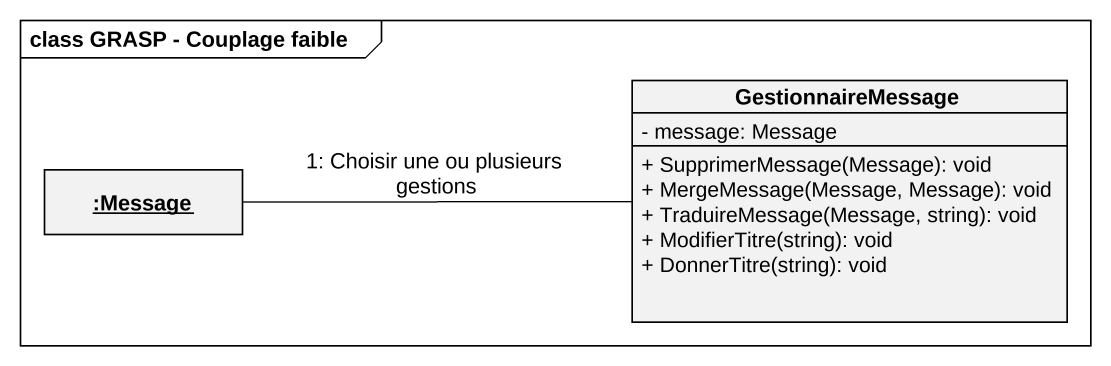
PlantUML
@startuml
mainframe class GRASP - Couplage faible
hide circle
hide empty members
skinparam classAttributeIconSize 0
class GestionnaireMessage {
  - message: Message
  + SupprimerMessage(Message): void
  + MergeMessage(Message, Message): void
  + TraduireMessage(Message, string): void
  + ModifierTitre(string): void
  + DonnerTitre(string): void
}
object ":Message" as Message
GestionnaireMessage -left- Message : 1: Choisir une ou plusieurs gestions
@enduml
